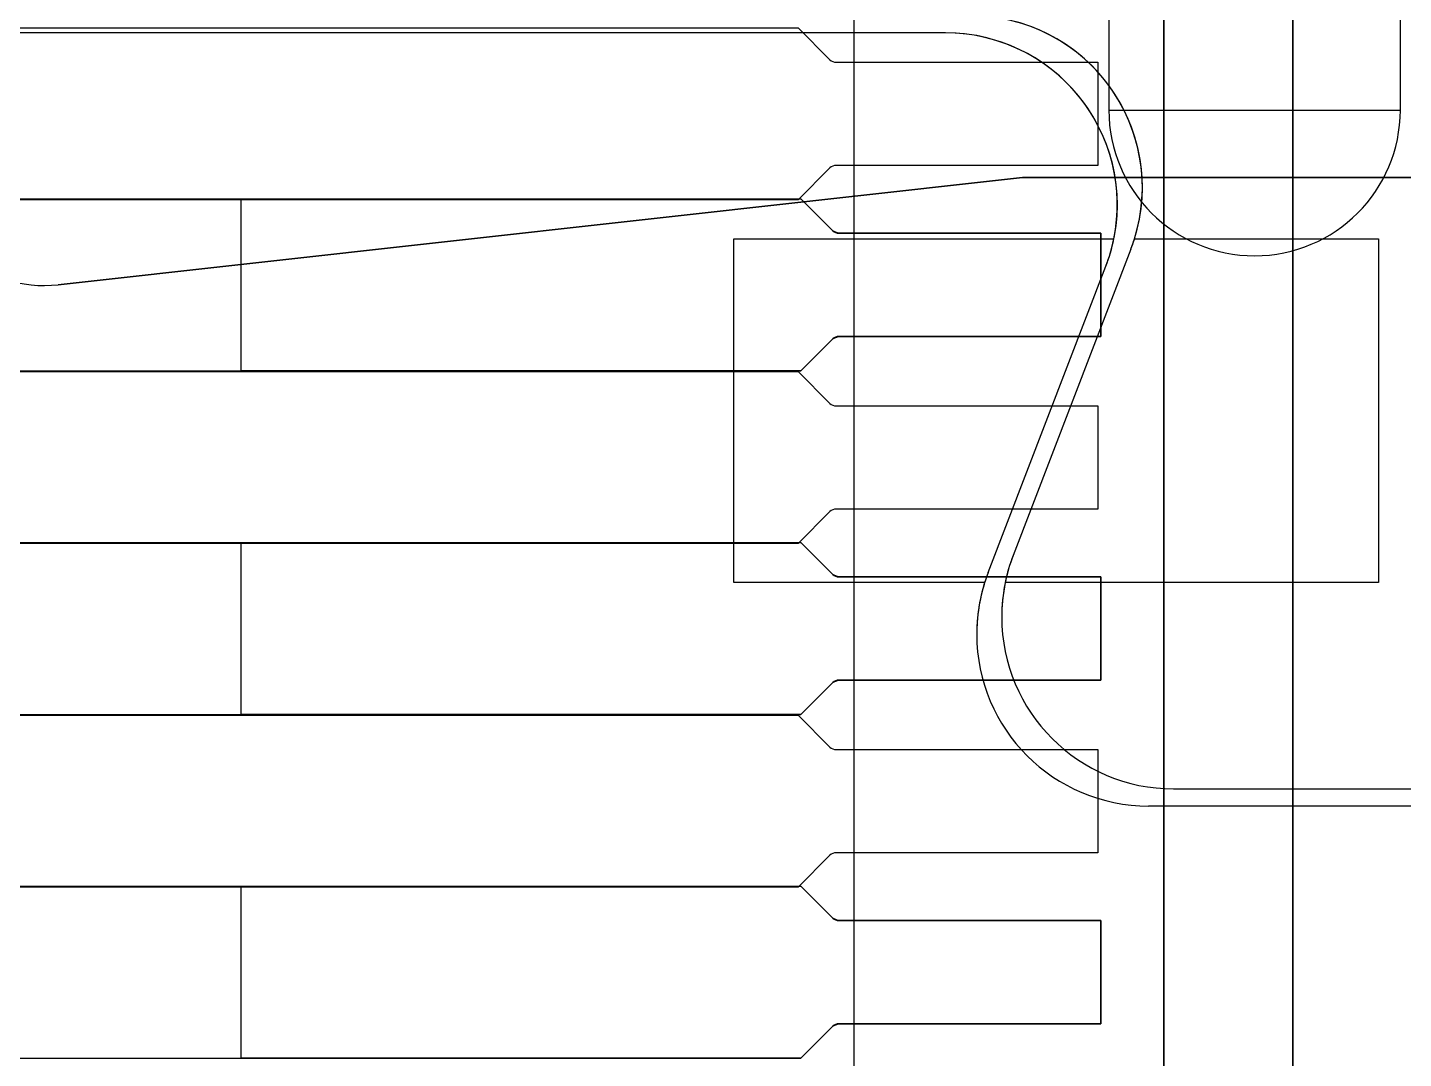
# Model space of a CAD drawing. Header units: millimetres. Extents: x -26.5 to 28.9, y -30 to 30.
# Drawn here: x 24.578 to 26.179, y -10.394 to -9.194 of the extents above; entities that cross this region are included whole.
import ezdxf

# ---------------------------------------------------------------- set-up
doc = ezdxf.new("R2010")
doc.units = ezdxf.units.MM
doc.layers.add('Feature', color=7, linetype='CONTINUOUS')

msp = doc.modelspace()

# ---------------------------------------------------------------- linework, layer by layer
at = {"layer": 'Feature'}
for p, q in [((25.54, -12.24, 3.34), (25.54, -7.94, 3.34)), ((25.54, -12.24, 3.33), (25.54, -7.94, 3.33)), ((25.54, -12.24, 3.34), (25.54, -7.94, 3.34)), ((25.54, -12.24, 3.33), (25.54, -7.94, 3.33)), ((25.9, -12.24, 3.34), (25.9, -7.94, 3.34)), ((25.9, -12.24, 3.34), (25.9, -7.94, 3.34)), ((26.05, -8.09, 3.19), (26.05, -12.09, 3.19)), ((26.05, -8.09, 3.19), (26.05, -12.09, 3.19)), ((25.54, -11.9499, 2.77), (25.54, -8.2301, 2.77)), ((25.54, -11.9499, 2.77), (25.54, -8.2301, 2.77)), ((25.54, -11.94, 2.76), (25.54, -8.24, 2.76)), ((25.54, -11.94, 2.76), (25.54, -8.24, 2.76)), ((25.9, -8.24, 2.76), (25.9, -11.94, 2.76)), ((25.9, -8.24, 2.76), (25.9, -11.94, 2.76)), ((26.05, -11.8774, 2.91), (26.05, -8.30256, 2.91)), ((26.05, -11.8774, 2.91), (26.05, -8.30256, 2.91)), ((25.8362, -9.01857, 4), (25.8362, -9.29, 4)), ((25.8362, -9.01857, 4), (25.8362, -9.29, 4)), ((26.1753, -9.29, 4), (26.1753, -9.01857, 4)), ((26.1753, -9.29, 4), (26.1753, -9.01857, 4)), ((23.5467, -9.19434, 2.77), (25.4745, -9.19434, 2.77)), ((23.5467, -9.19434, 2.75), (25.4745, -9.19434, 2.75)), ((23.5467, -9.19434, 2.75), (25.4745, -9.19434, 2.75)), ((23.5467, -9.19434, 2.77), (25.4745, -9.19434, 2.77)), ((25.646, -9.2, 1.9), (24.204, -9.2, 1.9)), ((25.646, -9.2, 1.6), (24.204, -9.2, 1.6)), ((25.646, -9.2, 1.9), (24.204, -9.2, 1.9)), ((25.646, -9.2, 1.6), (24.204, -9.2, 1.6)), ((25.4745, -9.19434, 2.77), (25.5116, -9.23141, 2.77)), ((25.4745, -9.19434, 2.75), (25.5116, -9.23141, 2.75)), ((25.4745, -9.19434, 2.75), (25.4745, -9.19434, 2.77)), ((25.4745, -9.19434, 2.75), (25.4745, -9.19434, 2.77)), ((25.4745, -9.19434, 2.75), (25.5116, -9.23141, 2.75)), ((25.4745, -9.19434, 2.77), (25.5116, -9.23141, 2.77)), ((25.646, -9.2, 1.9), (25.646, -9.2, 1.6)), ((25.646, -9.2, 1.9), (25.646, -9.2, 1.6)), ((25.5116, -9.23141, 2.75), (25.5116, -9.23141, 2.77)), ((25.5116, -9.23141, 2.75), (25.5116, -9.23141, 2.77)), ((25.5187, -9.23434, 2.75), (25.5187, -9.23434, 2.77)), ((25.5187, -9.23434, 2.77), (25.8234, -9.23434, 2.77)), ((25.5187, -9.23434, 2.75), (25.8234, -9.23434, 2.75)), ((25.5187, -9.23434, 2.75), (25.5187, -9.23434, 2.77)), ((25.5187, -9.23434, 2.75), (25.8234, -9.23434, 2.75)), ((25.5187, -9.23434, 2.77), (25.8234, -9.23434, 2.77)), ((25.8234, -9.23434, 2.75), (25.8234, -9.23434, 2.77)), ((25.8234, -9.23434, 2.77), (25.8234, -9.35434, 2.77)), ((25.8234, -9.23434, 2.75), (25.8234, -9.35434, 2.75)), ((25.8234, -9.23434, 2.75), (25.8234, -9.23434, 2.77)), ((25.8234, -9.23434, 2.75), (25.8234, -9.35434, 2.75)), ((25.8234, -9.23434, 2.77), (25.8234, -9.35434, 2.77)), ((25.8362, -9.29, 4), (26.1753, -9.29, 4)), ((25.8362, -9.29, 4), (26.1753, -9.29, 4)), ((25.5116, -9.35727, 2.77), (25.4745, -9.39434, 2.77)), ((25.5116, -9.35727, 2.75), (25.4745, -9.39434, 2.75)), ((25.5116, -9.35727, 2.75), (25.4745, -9.39434, 2.75)), ((25.5116, -9.35727, 2.77), (25.4745, -9.39434, 2.77)), ((25.5116, -9.35727, 2.75), (25.5116, -9.35727, 2.77)), ((25.5116, -9.35727, 2.75), (25.5116, -9.35727, 2.77)), ((25.8234, -9.35434, 2.77), (25.5187, -9.35434, 2.77)), ((25.5187, -9.35434, 2.75), (25.5187, -9.35434, 2.77)), ((25.8234, -9.35434, 2.75), (25.5187, -9.35434, 2.75)), ((25.5187, -9.35434, 2.75), (25.5187, -9.35434, 2.77)), ((25.8234, -9.35434, 2.75), (25.5187, -9.35434, 2.75)), ((25.8234, -9.35434, 2.77), (25.5187, -9.35434, 2.77)), ((25.8234, -9.35434, 2.75), (25.8234, -9.35434, 2.77)), ((25.8234, -9.35434, 2.75), (25.8234, -9.35434, 2.77)), ((24.6138, -9.49323, 4.5), (25.7357, -9.36857, 4.5)), ((25.7357, -9.36857, 4.2), (24.6138, -9.49323, 4.2)), ((25.7357, -9.36857, 4.2), (24.6138, -9.49323, 4.2)), ((24.6138, -9.49323, 4.5), (25.7357, -9.36857, 4.5)), ((25.7357, -9.36857, 4.5), (26.7758, -9.36857, 4.5)), ((26.7758, -9.36857, 4.2), (25.7357, -9.36857, 4.2)), ((26.7758, -9.36857, 4.2), (25.7357, -9.36857, 4.2)), ((25.7357, -9.36857, 4.2), (25.7357, -9.36857, 4.5)), ((25.7357, -9.36857, 4.5), (26.7758, -9.36857, 4.5)), ((25.7357, -9.36857, 4.2), (25.7357, -9.36857, 4.5)), ((25.4745, -9.39434, 2.77), (23.5467, -9.39434, 2.77)), ((25.4745, -9.39434, 2.75), (23.5467, -9.39434, 2.75)), ((25.4745, -9.39434, 2.75), (23.5467, -9.39434, 2.75)), ((25.4745, -9.39434, 2.77), (23.5467, -9.39434, 2.77)), ((23.55, -9.39338, 3.35), (24.8267, -9.39338, 3.35)), ((23.55, -9.39338, 3.33), (25.4779, -9.39338, 3.33)), ((23.55, -9.39338, 3.35), (24.8267, -9.39338, 3.35)), ((23.55, -9.39338, 3.33), (25.4779, -9.39338, 3.33)), ((25.4745, -9.39434, 2.75), (25.4745, -9.39434, 2.77)), ((25.4745, -9.39434, 2.75), (25.4745, -9.39434, 2.77)), ((25.4779, -9.39338, 3.34879), (25.4779, -9.39338, 3.33)), ((25.5149, -9.43045, 3.33), (25.4779, -9.39338, 3.33)), ((25.4779, -9.39338, 3.34879), (25.4779, -9.39338, 3.33)), ((25.5149, -9.43045, 3.33), (25.4779, -9.39338, 3.33)), ((25.4, -9.44, 1.7), (25.8419, -9.44, 1.7)), ((25.4, -9.44, 1.7), (25.4, -9.44, 1.6)), ((25.4, -9.44, 1.6), (25.8419, -9.44, 1.6)), ((25.4, -9.84, 1.7), (25.4, -9.44, 1.7)), ((25.4, -9.44, 1.7), (25.8419, -9.44, 1.7)), ((25.4, -9.84, 1.6), (25.4, -9.44, 1.6)), ((25.4, -9.44, 1.7), (25.4, -9.44, 1.6)), ((25.4, -9.84, 1.7), (25.4, -9.44, 1.7)), ((25.4, -9.44, 1.6), (25.8419, -9.44, 1.6)), ((25.4, -9.84, 1.6), (25.4, -9.44, 1.6)), ((25.5149, -9.43045, 3.34863), (25.5149, -9.43045, 3.33)), ((25.5149, -9.43045, 3.34863), (25.5149, -9.43045, 3.33)), ((25.522, -9.43338, 3.34859), (25.522, -9.43338, 3.33)), ((25.522, -9.43338, 3.34859), (25.522, -9.43338, 3.33)), ((25.8267, -9.43338, 3.33), (25.522, -9.43338, 3.33)), ((25.8267, -9.43338, 3.33), (25.522, -9.43338, 3.33)), ((25.8267, -9.43338, 3.345), (25.8267, -9.43338, 3.33)), ((25.8267, -9.55338, 3.33), (25.8267, -9.43338, 3.33)), ((25.8267, -9.43338, 3.345), (25.8267, -9.43338, 3.33)), ((25.8267, -9.55338, 3.33), (25.8267, -9.43338, 3.33)), ((25.8419, -9.44, 1.7), (25.8419, -9.44, 1.6)), ((25.8419, -9.44, 1.7), (25.8419, -9.44, 1.6)), ((25.8659, -9.44, 1.6), (25.8659, -9.44, 1.7)), ((25.8659, -9.44, 1.7), (26.15, -9.44, 1.7)), ((25.8659, -9.44, 1.6), (26.15, -9.44, 1.6)), ((25.8659, -9.44, 1.7), (26.15, -9.44, 1.7)), ((25.8659, -9.44, 1.6), (25.8659, -9.44, 1.7)), ((25.8659, -9.44, 1.6), (26.15, -9.44, 1.6)), ((26.15, -9.44, 1.7), (26.15, -9.84, 1.7)), ((26.15, -9.44, 1.7), (26.15, -9.44, 1.6)), ((26.15, -9.44, 1.6), (26.15, -9.84, 1.6)), ((26.15, -9.44, 1.7), (26.15, -9.84, 1.7)), ((26.15, -9.44, 1.7), (26.15, -9.44, 1.6)), ((26.15, -9.44, 1.6), (26.15, -9.84, 1.6)), ((25.8618, -9.45172, 1.9), (25.7248, -9.80828, 1.9)), ((25.8618, -9.45172, 1.7), (25.7248, -9.80828, 1.7)), ((25.8618, -9.45172, 1.9), (25.7248, -9.80828, 1.9)), ((25.8618, -9.45172, 1.7), (25.7248, -9.80828, 1.7)), ((25.8618, -9.45172, 1.9), (25.8618, -9.45172, 1.7)), ((25.8618, -9.45172, 1.9), (25.8618, -9.45172, 1.7)), ((25.6957, -9.82828, 1.9), (25.8327, -9.47172, 1.9)), ((25.6957, -9.82828, 1.7), (25.8327, -9.47172, 1.7)), ((25.6957, -9.82828, 1.9), (25.8327, -9.47172, 1.9)), ((25.6957, -9.82828, 1.7), (25.8327, -9.47172, 1.7)), ((25.8327, -9.47172, 1.9), (25.8327, -9.47172, 1.7)), ((25.8327, -9.47172, 1.9), (25.8327, -9.47172, 1.7)), ((24.6138, -9.49323, 4.2), (24.6138, -9.49323, 4.5)), ((24.6138, -9.49323, 4.2), (24.6138, -9.49323, 4.5)), ((25.4779, -9.59338, 3.33), (25.5149, -9.55631, 3.33)), ((25.4779, -9.59338, 3.33), (25.5149, -9.55631, 3.33)), ((25.5149, -9.55631, 3.34863), (25.5149, -9.55631, 3.33)), ((25.5149, -9.55631, 3.34863), (25.5149, -9.55631, 3.33)), ((25.522, -9.55338, 3.34859), (25.522, -9.55338, 3.33)), ((25.522, -9.55338, 3.34859), (25.522, -9.55338, 3.33)), ((25.522, -9.55338, 3.33), (25.8267, -9.55338, 3.33)), ((25.522, -9.55338, 3.33), (25.8267, -9.55338, 3.33)), ((25.8267, -9.55338, 3.345), (25.8267, -9.55338, 3.33)), ((25.8267, -9.55338, 3.345), (25.8267, -9.55338, 3.33)), ((23.5467, -9.59434, 2.77), (25.4745, -9.59434, 2.77)), ((23.5467, -9.59434, 2.75), (25.4745, -9.59434, 2.75)), ((23.5467, -9.59434, 2.75), (25.4745, -9.59434, 2.75)), ((23.5467, -9.59434, 2.77), (25.4745, -9.59434, 2.77)), ((23.55, -9.59338, 3.35), (24.8267, -9.59338, 3.35)), ((23.55, -9.59338, 3.33), (25.4779, -9.59338, 3.33)), ((23.55, -9.59338, 3.35), (24.8267, -9.59338, 3.35)), ((23.55, -9.59338, 3.33), (25.4779, -9.59338, 3.33)), ((25.4745, -9.59434, 2.77), (25.5116, -9.63141, 2.77)), ((25.4745, -9.59434, 2.75), (25.5116, -9.63141, 2.75)), ((25.4745, -9.59434, 2.75), (25.4745, -9.59434, 2.77)), ((25.4745, -9.59434, 2.75), (25.4745, -9.59434, 2.77)), ((25.4745, -9.59434, 2.75), (25.5116, -9.63141, 2.75)), ((25.4745, -9.59434, 2.77), (25.5116, -9.63141, 2.77)), ((25.4779, -9.59338, 3.34879), (25.4779, -9.59338, 3.33)), ((25.4779, -9.59338, 3.34879), (25.4779, -9.59338, 3.33)), ((25.5116, -9.63141, 2.75), (25.5116, -9.63141, 2.77)), ((25.5116, -9.63141, 2.75), (25.5116, -9.63141, 2.77)), ((25.5187, -9.63434, 2.75), (25.5187, -9.63434, 2.77)), ((25.5187, -9.63434, 2.77), (25.8234, -9.63434, 2.77)), ((25.5187, -9.63434, 2.75), (25.8234, -9.63434, 2.75)), ((25.5187, -9.63434, 2.75), (25.5187, -9.63434, 2.77)), ((25.5187, -9.63434, 2.75), (25.8234, -9.63434, 2.75)), ((25.5187, -9.63434, 2.77), (25.8234, -9.63434, 2.77)), ((25.8234, -9.63434, 2.75), (25.8234, -9.63434, 2.77)), ((25.8234, -9.63434, 2.77), (25.8234, -9.75434, 2.77)), ((25.8234, -9.63434, 2.75), (25.8234, -9.75434, 2.75)), ((25.8234, -9.63434, 2.75), (25.8234, -9.63434, 2.77)), ((25.8234, -9.63434, 2.75), (25.8234, -9.75434, 2.75)), ((25.8234, -9.63434, 2.77), (25.8234, -9.75434, 2.77)), ((25.5116, -9.75727, 2.77), (25.4745, -9.79434, 2.77)), ((25.5116, -9.75727, 2.75), (25.4745, -9.79434, 2.75)), ((25.5116, -9.75727, 2.75), (25.4745, -9.79434, 2.75)), ((25.5116, -9.75727, 2.77), (25.4745, -9.79434, 2.77)), ((25.5116, -9.75727, 2.75), (25.5116, -9.75727, 2.77)), ((25.5116, -9.75727, 2.75), (25.5116, -9.75727, 2.77)), ((25.8234, -9.75434, 2.77), (25.5187, -9.75434, 2.77)), ((25.5187, -9.75434, 2.75), (25.5187, -9.75434, 2.77)), ((25.8234, -9.75434, 2.75), (25.5187, -9.75434, 2.75)), ((25.5187, -9.75434, 2.75), (25.5187, -9.75434, 2.77)), ((25.8234, -9.75434, 2.75), (25.5187, -9.75434, 2.75)), ((25.8234, -9.75434, 2.77), (25.5187, -9.75434, 2.77)), ((25.8234, -9.75434, 2.75), (25.8234, -9.75434, 2.77)), ((25.8234, -9.75434, 2.75), (25.8234, -9.75434, 2.77)), ((25.4745, -9.79434, 2.77), (23.5467, -9.79434, 2.77)), ((25.4745, -9.79434, 2.75), (23.5467, -9.79434, 2.75)), ((25.4745, -9.79434, 2.75), (23.5467, -9.79434, 2.75)), ((25.4745, -9.79434, 2.77), (23.5467, -9.79434, 2.77)), ((23.55, -9.79338, 3.35), (24.8267, -9.79338, 3.35)), ((23.55, -9.79338, 3.33), (25.4779, -9.79338, 3.33)), ((23.55, -9.79338, 3.35), (24.8267, -9.79338, 3.35)), ((23.55, -9.79338, 3.33), (25.4779, -9.79338, 3.33)), ((25.4745, -9.79434, 2.75), (25.4745, -9.79434, 2.77)), ((25.4745, -9.79434, 2.75), (25.4745, -9.79434, 2.77)), ((25.4779, -9.79338, 3.34879), (25.4779, -9.79338, 3.33)), ((25.5149, -9.83045, 3.33), (25.4779, -9.79338, 3.33)), ((25.4779, -9.79338, 3.34879), (25.4779, -9.79338, 3.33)), ((25.5149, -9.83045, 3.33), (25.4779, -9.79338, 3.33)), ((25.7248, -9.80828, 1.9), (25.7248, -9.80828, 1.7)), ((25.7248, -9.80828, 1.9), (25.7248, -9.80828, 1.7)), ((25.6957, -9.82828, 1.9), (25.6957, -9.82828, 1.7)), ((25.6957, -9.82828, 1.9), (25.6957, -9.82828, 1.7)), ((25.6916, -9.84, 1.6), (25.4, -9.84, 1.6)), ((25.4, -9.84, 1.7), (25.4, -9.84, 1.6)), ((25.6916, -9.84, 1.7), (25.4, -9.84, 1.7)), ((25.6916, -9.84, 1.7), (25.4, -9.84, 1.7)), ((25.4, -9.84, 1.7), (25.4, -9.84, 1.6)), ((25.6916, -9.84, 1.6), (25.4, -9.84, 1.6)), ((25.5149, -9.83045, 3.34863), (25.5149, -9.83045, 3.33)), ((25.5149, -9.83045, 3.34863), (25.5149, -9.83045, 3.33)), ((25.522, -9.83338, 3.34859), (25.522, -9.83338, 3.33)), ((25.522, -9.83338, 3.34859), (25.522, -9.83338, 3.33)), ((25.8267, -9.83338, 3.33), (25.522, -9.83338, 3.33)), ((25.8267, -9.83338, 3.33), (25.522, -9.83338, 3.33)), ((25.6916, -9.84, 1.6), (25.6916, -9.84, 1.7)), ((25.6916, -9.84, 1.6), (25.6916, -9.84, 1.7)), ((25.7156, -9.84, 1.7), (25.7156, -9.84, 1.6)), ((26.15, -9.84, 1.7), (25.7156, -9.84, 1.7)), ((26.15, -9.84, 1.7), (25.7156, -9.84, 1.7)), ((26.15, -9.84, 1.6), (25.7156, -9.84, 1.6)), ((25.7156, -9.84, 1.7), (25.7156, -9.84, 1.6)), ((26.15, -9.84, 1.6), (25.7156, -9.84, 1.6)), ((25.8267, -9.83338, 3.345), (25.8267, -9.83338, 3.33)), ((25.8267, -9.95338, 3.33), (25.8267, -9.83338, 3.33)), ((25.8267, -9.83338, 3.345), (25.8267, -9.83338, 3.33)), ((25.8267, -9.95338, 3.33), (25.8267, -9.83338, 3.33)), ((26.15, -9.84, 1.7), (26.15, -9.84, 1.6)), ((26.15, -9.84, 1.7), (26.15, -9.84, 1.6)), ((25.7115, -9.88, 1.9), (25.7115, -9.88, 1.6)), ((25.7115, -9.88, 1.9), (25.7115, -9.88, 1.6)), ((25.6824, -9.9, 1.9), (25.6824, -9.9, 1.6)), ((25.6824, -9.9, 1.9), (25.6824, -9.9, 1.6)), ((25.4779, -9.99338, 3.33), (25.5149, -9.95631, 3.33)), ((25.4779, -9.99338, 3.33), (25.5149, -9.95631, 3.33)), ((25.5149, -9.95631, 3.34863), (25.5149, -9.95631, 3.33)), ((25.5149, -9.95631, 3.34863), (25.5149, -9.95631, 3.33)), ((25.522, -9.95338, 3.34859), (25.522, -9.95338, 3.33)), ((25.522, -9.95338, 3.34859), (25.522, -9.95338, 3.33)), ((25.522, -9.95338, 3.33), (25.8267, -9.95338, 3.33)), ((25.522, -9.95338, 3.33), (25.8267, -9.95338, 3.33)), ((25.8267, -9.95338, 3.345), (25.8267, -9.95338, 3.33)), ((25.8267, -9.95338, 3.345), (25.8267, -9.95338, 3.33)), ((23.5467, -9.99434, 2.77), (25.4745, -9.99434, 2.77)), ((23.5467, -9.99434, 2.75), (25.4745, -9.99434, 2.75)), ((23.5467, -9.99434, 2.75), (25.4745, -9.99434, 2.75)), ((23.5467, -9.99434, 2.77), (25.4745, -9.99434, 2.77)), ((23.55, -9.99338, 3.35), (24.8267, -9.99338, 3.35)), ((23.55, -9.99338, 3.33), (25.4779, -9.99338, 3.33)), ((23.55, -9.99338, 3.35), (24.8267, -9.99338, 3.35)), ((23.55, -9.99338, 3.33), (25.4779, -9.99338, 3.33)), ((25.4745, -9.99434, 2.77), (25.5116, -10.0314, 2.77)), ((25.4745, -9.99434, 2.75), (25.5116, -10.0314, 2.75)), ((25.4745, -9.99434, 2.75), (25.4745, -9.99434, 2.77)), ((25.4745, -9.99434, 2.75), (25.4745, -9.99434, 2.77)), ((25.4745, -9.99434, 2.75), (25.5116, -10.0314, 2.75)), ((25.4745, -9.99434, 2.77), (25.5116, -10.0314, 2.77)), ((25.4779, -9.99338, 3.34879), (25.4779, -9.99338, 3.33)), ((25.4779, -9.99338, 3.34879), (25.4779, -9.99338, 3.33)), ((25.5116, -10.0314, 2.75), (25.5116, -10.0314, 2.77)), ((25.5116, -10.0314, 2.75), (25.5116, -10.0314, 2.77)), ((25.5187, -10.0343, 2.75), (25.5187, -10.0343, 2.77)), ((25.5187, -10.0343, 2.77), (25.8234, -10.0343, 2.77)), ((25.5187, -10.0343, 2.75), (25.8234, -10.0343, 2.75)), ((25.5187, -10.0343, 2.75), (25.5187, -10.0343, 2.77)), ((25.5187, -10.0343, 2.75), (25.8234, -10.0343, 2.75)), ((25.5187, -10.0343, 2.77), (25.8234, -10.0343, 2.77)), ((25.8234, -10.0343, 2.75), (25.8234, -10.0343, 2.77)), ((25.8234, -10.0343, 2.77), (25.8234, -10.1543, 2.77)), ((25.8234, -10.0343, 2.75), (25.8234, -10.1543, 2.75)), ((25.8234, -10.0343, 2.75), (25.8234, -10.0343, 2.77)), ((25.8234, -10.0343, 2.75), (25.8234, -10.1543, 2.75)), ((25.8234, -10.0343, 2.77), (25.8234, -10.1543, 2.77)), ((25.9115, -10.08, 1.9), (25.9115, -10.08, 1.6)), ((25.9115, -10.08, 1.9), (27.3, -10.08, 1.9)), ((25.9115, -10.08, 1.9), (27.3, -10.08, 1.9)), ((25.9115, -10.08, 1.9), (25.9115, -10.08, 1.6)), ((25.9115, -10.08, 1.6), (27.35, -10.08, 1.6)), ((25.9115, -10.08, 1.6), (27.35, -10.08, 1.6)), ((27.3, -10.1, 1.9), (25.8824, -10.1, 1.9)), ((25.8824, -10.1, 1.9), (25.8824, -10.1, 1.6)), ((27.35, -10.1, 1.6), (25.8824, -10.1, 1.6)), ((25.8824, -10.1, 1.9), (25.8824, -10.1, 1.6)), ((27.3, -10.1, 1.9), (25.8824, -10.1, 1.9)), ((27.35, -10.1, 1.6), (25.8824, -10.1, 1.6)), ((25.5116, -10.1573, 2.77), (25.4745, -10.1943, 2.77)), ((25.5116, -10.1573, 2.75), (25.4745, -10.1943, 2.75)), ((25.5116, -10.1573, 2.75), (25.4745, -10.1943, 2.75)), ((25.5116, -10.1573, 2.77), (25.4745, -10.1943, 2.77)), ((25.5116, -10.1573, 2.75), (25.5116, -10.1573, 2.77)), ((25.5116, -10.1573, 2.75), (25.5116, -10.1573, 2.77)), ((25.8234, -10.1543, 2.77), (25.5187, -10.1543, 2.77)), ((25.5187, -10.1543, 2.75), (25.5187, -10.1543, 2.77)), ((25.8234, -10.1543, 2.75), (25.5187, -10.1543, 2.75)), ((25.5187, -10.1543, 2.75), (25.5187, -10.1543, 2.77)), ((25.8234, -10.1543, 2.75), (25.5187, -10.1543, 2.75)), ((25.8234, -10.1543, 2.77), (25.5187, -10.1543, 2.77)), ((25.8234, -10.1543, 2.75), (25.8234, -10.1543, 2.77)), ((25.8234, -10.1543, 2.75), (25.8234, -10.1543, 2.77)), ((25.4745, -10.1943, 2.77), (23.5467, -10.1943, 2.77)), ((25.4745, -10.1943, 2.75), (23.5467, -10.1943, 2.75)), ((25.4745, -10.1943, 2.75), (23.5467, -10.1943, 2.75)), ((25.4745, -10.1943, 2.77), (23.5467, -10.1943, 2.77)), ((23.55, -10.1934, 3.35), (24.8267, -10.1934, 3.35)), ((23.55, -10.1934, 3.33), (25.4779, -10.1934, 3.33)), ((23.55, -10.1934, 3.35), (24.8267, -10.1934, 3.35)), ((23.55, -10.1934, 3.33), (25.4779, -10.1934, 3.33)), ((25.4745, -10.1943, 2.75), (25.4745, -10.1943, 2.77)), ((25.4745, -10.1943, 2.75), (25.4745, -10.1943, 2.77)), ((25.4779, -10.1934, 3.34879), (25.4779, -10.1934, 3.33)), ((25.5149, -10.2305, 3.33), (25.4779, -10.1934, 3.33)), ((25.4779, -10.1934, 3.34879), (25.4779, -10.1934, 3.33)), ((25.5149, -10.2305, 3.33), (25.4779, -10.1934, 3.33)), ((25.5149, -10.2305, 3.34863), (25.5149, -10.2305, 3.33)), ((25.5149, -10.2305, 3.34863), (25.5149, -10.2305, 3.33)), ((25.522, -10.2334, 3.34859), (25.522, -10.2334, 3.33)), ((25.522, -10.2334, 3.34859), (25.522, -10.2334, 3.33)), ((25.8267, -10.2334, 3.33), (25.522, -10.2334, 3.33)), ((25.8267, -10.2334, 3.33), (25.522, -10.2334, 3.33)), ((25.8267, -10.2334, 3.345), (25.8267, -10.2334, 3.33)), ((25.8267, -10.3534, 3.33), (25.8267, -10.2334, 3.33)), ((25.8267, -10.2334, 3.345), (25.8267, -10.2334, 3.33)), ((25.8267, -10.3534, 3.33), (25.8267, -10.2334, 3.33)), ((25.4779, -10.3934, 3.33), (25.5149, -10.3563, 3.33)), ((25.4779, -10.3934, 3.33), (25.5149, -10.3563, 3.33)), ((25.5149, -10.3563, 3.34863), (25.5149, -10.3563, 3.33)), ((25.5149, -10.3563, 3.34863), (25.5149, -10.3563, 3.33)), ((25.522, -10.3534, 3.34859), (25.522, -10.3534, 3.33)), ((25.522, -10.3534, 3.34859), (25.522, -10.3534, 3.33)), ((25.522, -10.3534, 3.33), (25.8267, -10.3534, 3.33)), ((25.522, -10.3534, 3.33), (25.8267, -10.3534, 3.33)), ((25.8267, -10.3534, 3.345), (25.8267, -10.3534, 3.33)), ((25.8267, -10.3534, 3.345), (25.8267, -10.3534, 3.33)), ((23.55, -10.3934, 3.35), (24.8267, -10.3934, 3.35)), ((23.55, -10.3934, 3.33), (25.4779, -10.3934, 3.33)), ((23.55, -10.3934, 3.35), (24.8267, -10.3934, 3.35)), ((23.55, -10.3934, 3.33), (25.4779, -10.3934, 3.33)), ((25.4779, -10.3934, 3.34879), (25.4779, -10.3934, 3.33)), ((25.4779, -10.3934, 3.34879), (25.4779, -10.3934, 3.33))]:
    msp.add_line(p, q, dxfattribs=at)
for centre, radius, start, end in [((26.0057, -9.01857, 4.33449), 0.21188, 0, 0), ((26.0057, -9.01857, 4.33449), 0.21188, 0, 0), ((25.6751, -9.38, 1.9), 0.2, -21.0134, 90), ((25.6751, -9.38, 1.9), 0.2, -21.0134, 90), ((25.6751, -9.38, 1.6), 0.2, -17.4576, 90), ((25.6751, -9.38, 1.6), 0.2, -17.4576, 90), ((25.646, -9.4, 1.9), 0.2, -21.0134, 90), ((25.646, -9.4, 1.6), 0.2, -11.537, 90), ((25.646, -9.4, 1.9), 0.2, -21.0134, 90), ((25.646, -9.4, 1.6), 0.2, -11.537, 90), ((25.5187, -9.22434, 2.75), 0.01, -135, -90), ((25.5187, -9.22434, 2.77), 0.01, -135, -90), ((25.5187, -9.22434, 2.75), 0.01, -135, -90), ((25.5187, -9.22434, 2.77), 0.01, -135, -90), ((26.0057, -9.29, 4.33449), 0.16954, 180, 0), ((26.0057, -9.29, 4.33449), 0.16954, 180, 0), ((24.5972, -9.34415, 4.5), 0.15, 180, -83.6598), ((24.5972, -9.34415, 4.2), 0.15, 180, -83.6598), ((24.5972, -9.34415, 4.5), 0.15, 180, -83.6598), ((24.5972, -9.34415, 4.2), 0.15, 180, -83.6598), ((25.5187, -9.36434, 2.75), 0.01, 90, 135), ((25.5187, -9.36434, 2.77), 0.01, 90, 135), ((25.5187, -9.36434, 2.75), 0.01, 90, 135), ((25.5187, -9.36434, 2.77), 0.01, 90, 135), ((25.522, -9.42338, 3.33), 0.01, -135, -90), ((25.522, -9.42338, 3.33), 0.01, -135, -90), ((25.646, -9.4, 1.7), 0.2, -21.0134, -11.537), ((25.646, -9.4, 1.7), 0.2, -21.0134, -11.537), ((25.6751, -9.38, 1.7), 0.2, -21.0134, -17.4576), ((25.6751, -9.38, 1.7), 0.2, -21.0134, -17.4576), ((25.522, -9.56338, 3.33), 0.01, 90, 135), ((25.522, -9.56338, 3.33), 0.01, 90, 135), ((25.5187, -9.62434, 2.75), 0.01, -135, -90), ((25.5187, -9.62434, 2.77), 0.01, -135, -90), ((25.5187, -9.62434, 2.75), 0.01, -135, -90), ((25.5187, -9.62434, 2.77), 0.01, -135, -90), ((25.5187, -9.76434, 2.75), 0.01, 90, 135), ((25.5187, -9.76434, 2.77), 0.01, 90, 135), ((25.5187, -9.76434, 2.75), 0.01, 90, 135), ((25.5187, -9.76434, 2.77), 0.01, 90, 135), ((25.9115, -9.88, 1.9), 0.2, 158.987, 180), ((25.9115, -9.88, 1.9), 0.2, 158.987, 180), ((25.9115, -9.88, 1.7), 0.2, 158.987, 168.463), ((25.9115, -9.88, 1.7), 0.2, 158.987, 168.463), ((25.8824, -9.9, 1.9), 0.2, 158.987, 180), ((25.8824, -9.9, 1.9), 0.2, 158.987, 180), ((25.8824, -9.9, 1.7), 0.2, 158.987, 162.542), ((25.8824, -9.9, 1.7), 0.2, 158.987, 162.542), ((25.522, -9.82338, 3.33), 0.01, -135, -90), ((25.522, -9.82338, 3.33), 0.01, -135, -90), ((25.8824, -9.9, 1.6), 0.2, 162.542, 180), ((25.8824, -9.9, 1.6), 0.2, 162.542, 180), ((25.9115, -9.88, 1.6), 0.2, 168.463, 180), ((25.9115, -9.88, 1.6), 0.2, 168.463, 180), ((25.9115, -9.88, 1.9), 0.2, 180, -90), ((25.9115, -9.88, 1.6), 0.2, 180, -90), ((25.9115, -9.88, 1.9), 0.2, 180, -90), ((25.9115, -9.88, 1.6), 0.2, 180, -90), ((25.8824, -9.9, 1.9), 0.2, 180, -90), ((25.8824, -9.9, 1.6), 0.2, 180, -90), ((25.8824, -9.9, 1.9), 0.2, 180, -90), ((25.8824, -9.9, 1.6), 0.2, 180, -90), ((25.522, -9.96338, 3.33), 0.01, 90, 135), ((25.522, -9.96338, 3.33), 0.01, 90, 135), ((25.5187, -10.0243, 2.75), 0.01, -135, -90), ((25.5187, -10.0243, 2.77), 0.01, -135, -90), ((25.5187, -10.0243, 2.75), 0.01, -135, -90), ((25.5187, -10.0243, 2.77), 0.01, -135, -90), ((25.5187, -10.1643, 2.75), 0.01, 90, 135), ((25.5187, -10.1643, 2.77), 0.01, 90, 135), ((25.5187, -10.1643, 2.75), 0.01, 90, 135), ((25.5187, -10.1643, 2.77), 0.01, 90, 135), ((25.522, -10.2234, 3.33), 0.01, -135, -90), ((25.522, -10.2234, 3.33), 0.01, -135, -90), ((25.522, -10.3634, 3.33), 0.01, 90, 135), ((25.522, -10.3634, 3.33), 0.01, 90, 135)]:
    msp.add_arc(centre, radius, start, end, dxfattribs=at)
for points, degree in [([(24.8267, -9.39338, 3.35), (25.4779, -9.39338, 3.34879)], 1), ([(24.8267, -9.59338, 3.35), (24.8267, -9.39338, 3.35)], 1), ([(24.8267, -9.39338, 3.35), (25.4779, -9.39338, 3.34879)], 1), ([(24.8267, -9.59338, 3.35), (24.8267, -9.39338, 3.35)], 1), ([(25.4779, -9.39338, 3.34879), (25.5149, -9.43045, 3.34863)], 1), ([(25.4779, -9.39338, 3.34879), (25.5149, -9.43045, 3.34863)], 1), ([(25.5149, -9.43045, 3.34863), (25.522, -9.43338, 3.34859)], 1), ([(25.5149, -9.43045, 3.34863), (25.522, -9.43338, 3.34859)], 1), ([(25.522, -9.43338, 3.34859), (25.8024, -9.43338, 3.34724), (25.8267, -9.43338, 3.345)], 2), ([(25.522, -9.43338, 3.34859), (25.8024, -9.43338, 3.34724), (25.8267, -9.43338, 3.345)], 2), ([(25.8267, -9.43338, 3.345), (25.8267, -9.55338, 3.345)], 1), ([(25.8267, -9.43338, 3.345), (25.8267, -9.55338, 3.345)], 1), ([(25.5149, -9.55631, 3.34863), (25.4779, -9.59338, 3.34879)], 1), ([(25.5149, -9.55631, 3.34863), (25.4779, -9.59338, 3.34879)], 1), ([(25.522, -9.55338, 3.34859), (25.5149, -9.55631, 3.34863)], 1), ([(25.522, -9.55338, 3.34859), (25.5149, -9.55631, 3.34863)], 1), ([(25.8267, -9.55338, 3.345), (25.8025, -9.55338, 3.34724), (25.522, -9.55338, 3.34859)], 2), ([(25.8267, -9.55338, 3.345), (25.8025, -9.55338, 3.34724), (25.522, -9.55338, 3.34859)], 2), ([(25.4779, -9.59338, 3.34879), (24.8267, -9.59338, 3.35)], 1), ([(25.4779, -9.59338, 3.34879), (24.8267, -9.59338, 3.35)], 1), ([(24.8267, -9.79338, 3.35), (25.4779, -9.79338, 3.34879)], 1), ([(24.8267, -9.99338, 3.35), (24.8267, -9.79338, 3.35)], 1), ([(24.8267, -9.79338, 3.35), (25.4779, -9.79338, 3.34879)], 1), ([(24.8267, -9.99338, 3.35), (24.8267, -9.79338, 3.35)], 1), ([(25.4779, -9.79338, 3.34879), (25.5149, -9.83045, 3.34863)], 1), ([(25.4779, -9.79338, 3.34879), (25.5149, -9.83045, 3.34863)], 1), ([(25.5149, -9.83045, 3.34863), (25.522, -9.83338, 3.34859)], 1), ([(25.5149, -9.83045, 3.34863), (25.522, -9.83338, 3.34859)], 1), ([(25.522, -9.83338, 3.34859), (25.8024, -9.83338, 3.34724), (25.8267, -9.83338, 3.345)], 2), ([(25.522, -9.83338, 3.34859), (25.8024, -9.83338, 3.34724), (25.8267, -9.83338, 3.345)], 2), ([(25.8267, -9.83338, 3.345), (25.8267, -9.95338, 3.345)], 1), ([(25.8267, -9.83338, 3.345), (25.8267, -9.95338, 3.345)], 1), ([(25.5149, -9.95631, 3.34863), (25.4779, -9.99338, 3.34879)], 1), ([(25.5149, -9.95631, 3.34863), (25.4779, -9.99338, 3.34879)], 1), ([(25.522, -9.95338, 3.34859), (25.5149, -9.95631, 3.34863)], 1), ([(25.522, -9.95338, 3.34859), (25.5149, -9.95631, 3.34863)], 1), ([(25.8267, -9.95338, 3.345), (25.8025, -9.95338, 3.34724), (25.522, -9.95338, 3.34859)], 2), ([(25.8267, -9.95338, 3.345), (25.8025, -9.95338, 3.34724), (25.522, -9.95338, 3.34859)], 2), ([(25.4779, -9.99338, 3.34879), (24.8267, -9.99338, 3.35)], 1), ([(25.4779, -9.99338, 3.34879), (24.8267, -9.99338, 3.35)], 1), ([(24.8267, -10.1934, 3.35), (25.4779, -10.1934, 3.34879)], 1), ([(24.8267, -10.3934, 3.35), (24.8267, -10.1934, 3.35)], 1), ([(24.8267, -10.1934, 3.35), (25.4779, -10.1934, 3.34879)], 1), ([(24.8267, -10.3934, 3.35), (24.8267, -10.1934, 3.35)], 1), ([(25.4779, -10.1934, 3.34879), (25.5149, -10.2305, 3.34863)], 1), ([(25.4779, -10.1934, 3.34879), (25.5149, -10.2305, 3.34863)], 1), ([(25.5149, -10.2305, 3.34863), (25.522, -10.2334, 3.34859)], 1), ([(25.5149, -10.2305, 3.34863), (25.522, -10.2334, 3.34859)], 1), ([(25.522, -10.2334, 3.34859), (25.8024, -10.2334, 3.34724), (25.8267, -10.2334, 3.345)], 2), ([(25.522, -10.2334, 3.34859), (25.8024, -10.2334, 3.34724), (25.8267, -10.2334, 3.345)], 2), ([(25.8267, -10.2334, 3.345), (25.8267, -10.3534, 3.345)], 1), ([(25.8267, -10.2334, 3.345), (25.8267, -10.3534, 3.345)], 1), ([(25.5149, -10.3563, 3.34863), (25.4779, -10.3934, 3.34879)], 1), ([(25.5149, -10.3563, 3.34863), (25.4779, -10.3934, 3.34879)], 1), ([(25.522, -10.3534, 3.34859), (25.5149, -10.3563, 3.34863)], 1), ([(25.522, -10.3534, 3.34859), (25.5149, -10.3563, 3.34863)], 1), ([(25.8267, -10.3534, 3.345), (25.8025, -10.3534, 3.34724), (25.522, -10.3534, 3.34859)], 2), ([(25.8267, -10.3534, 3.345), (25.8025, -10.3534, 3.34724), (25.522, -10.3534, 3.34859)], 2), ([(25.4779, -10.3934, 3.34879), (24.8267, -10.3934, 3.35)], 1), ([(25.4779, -10.3934, 3.34879), (24.8267, -10.3934, 3.35)], 1)]:
    msp.add_open_spline(points, degree=degree, dxfattribs=at)

doc.saveas('drawing.dxf')
